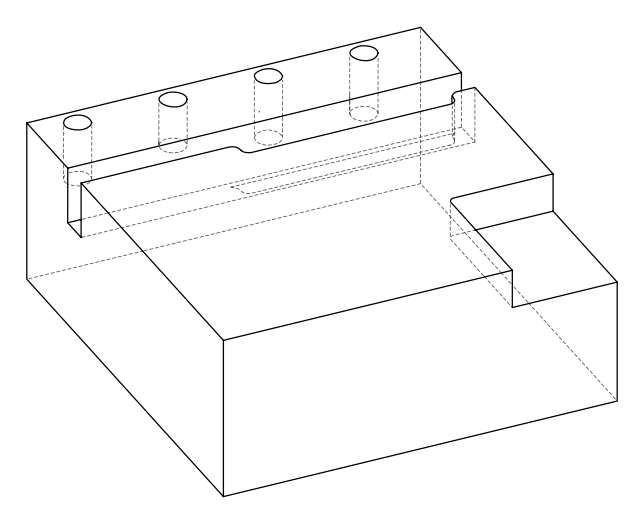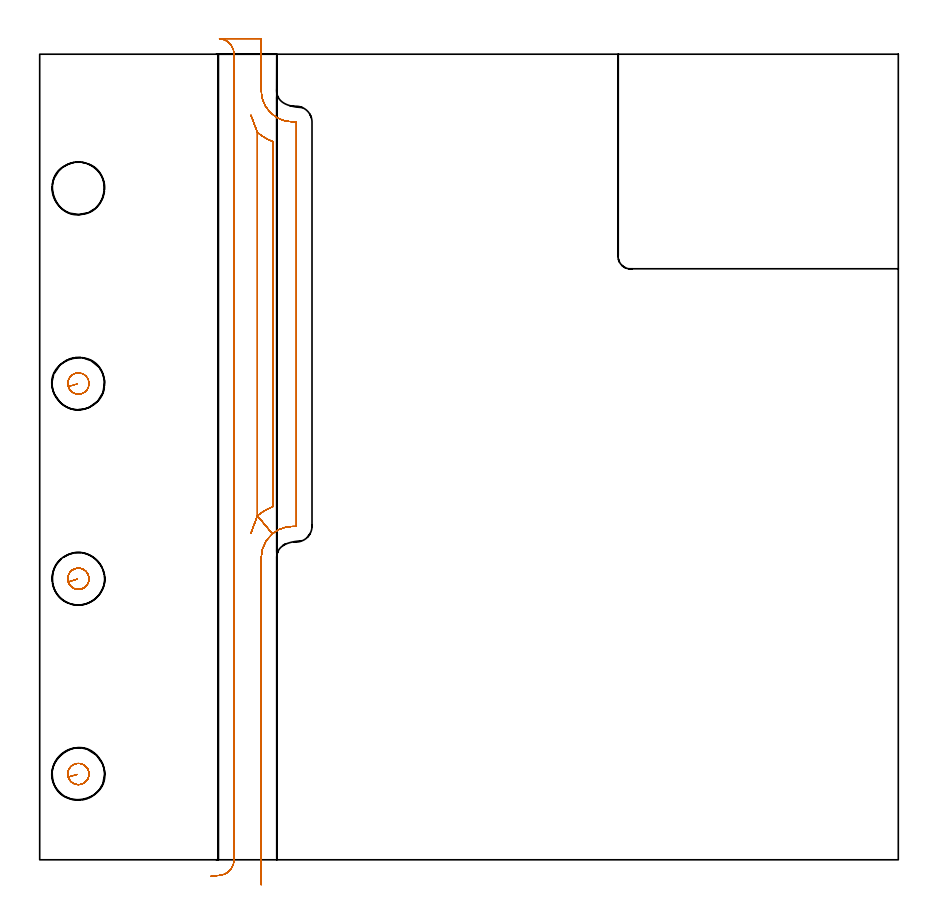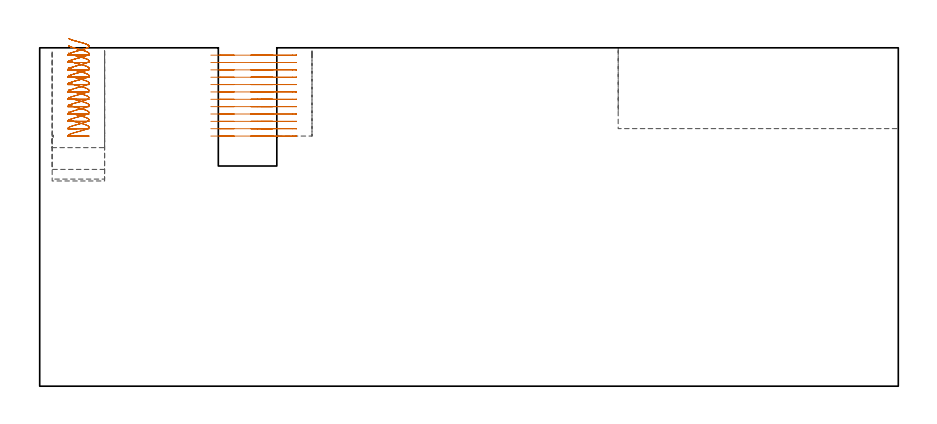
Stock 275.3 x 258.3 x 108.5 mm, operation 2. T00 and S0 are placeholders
(PLAN: 7 operations, 3 tool changes, 97.9 min)
(1 MILL_CORNER_NOTCH_RECTANGULAR | CORNER_NOTCH_RECTANGULAR | NXT0201_008 | Follow Part, ap 1.5, ae 75% | 62.71 min | 159947 mm3)
(2 MILL_OPEN_POCKET | POCKET_OPEN | NXT0201_010 | Follow Part, ap 2.5, ae 75% | 27.7 min | 206511 mm3)
(3 MILL_RECTANGULAR_SLOT | SLOT_RECTANGULAR | NXT0201_012 | Follow Part, ap 4, ae 75% | 3.57 min | 46383 mm3)
(4 MILL_BLIND_HOLE_FROM_SOLID_MATERIAL | STEP1POCKET | NXT0201_011 | Spiral | 0.98 min | 2378 mm3)
(5 MILL_BLIND_HOLE_FROM_SOLID_MATERIAL_1 | STEP1POCKET_1 | NXT0201_011 | Spiral | 0.78 min | 836 mm3)
(6 MILL_BLIND_HOLE_FROM_SOLID_MATERIAL_2 | STEP1POCKET_2 | NXT0201_011 | Spiral | 1.08 min | 3192 mm3)
(7 MILL_BLIND_HOLE_FROM_SOLID_MATERIAL_3 | STEP1POCKET_3 | NXT0201_011 | Spiral | 1.08 min | 3063 mm3)
(TOOL NXT0201_008 | ENDMILL 6mm [2P460-0600-NA 1630] | D6 FL26 Z6)
(TOOL NXT0201_010 | ENDMILL 10mm [2P460-1000-NA 1630] | D10 FL30 Z6)
(TOOL NXT0201_012 | ENDMILL 16mm [2P460-1600-NA 1630] | D16 FL38 Z6)
(TOOL NXT0201_011 | ENDMILL 12mm [2P460-1200-NA 1630] | D12 FL38 Z6)
(OP 2 MILL_OPEN_POCKET, part 1 of 2)
G17 G21 G94 G90
T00 M6
G54
G17 G0 G90 X9.279 Y26.162 S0 M3
G43 Z118.5 H1
Z111.5
G94 G1 X9.4 Y25.889 Z111.42 F250.
X9.667 Y25.469 Z111.287
X9.992 Y25.092 Z111.153
X10.369 Y24.767 Z111.02
X10.789 Y24.5 Z110.887
X11.243 Y24.298 Z110.753
X11.722 Y24.163 Z110.62
X12.216 Y24.1 Z110.487
X12.584 Z110.388
X13.078 Y24.163 Z110.255
X13.557 Y24.298 Z110.121
X14.011 Y24.5 Z109.988
X14.431 Y24.767 Z109.855
X14.808 Y25.092 Z109.721
X15.133 Y25.469 Z109.588
X15.4 Y25.889 Z109.455
X15.602 Y26.343 Z109.321
X15.737 Y26.822 Z109.188
X15.8 Y27.316 Z109.055
Y27.684 Z108.956
X15.737 Y28.178 Z108.823
X15.602 Y28.657 Z108.689
X15.4 Y29.111 Z108.556
X15.133 Y29.531 Z108.423
X14.808 Y29.908 Z108.289
X14.431 Y30.233 Z108.156
X14.011 Y30.5 Z108.023
X13.557 Y30.702 Z107.89
X13.078 Y30.837 Z107.756
X12.584 Y30.9 Z107.623
X12.216 Z107.524
X11.722 Y30.837 Z107.391
X11.243 Y30.702 Z107.257
X10.789 Y30.5 Z107.124
X10.369 Y30.233 Z106.991
X9.992 Y29.908 Z106.858
X9.667 Y29.531 Z106.724
X9.4 Y29.111 Z106.591
X9.198 Y28.657 Z106.458
X9.063 Y28.178 Z106.324
X9. Y27.684 Z106.191
Y27.5 Z106.142
G3 X12.4 Y24.1 R3.4 F500.
X9. Y27.5 R-3.4
X9.146 Y26.514 R3.4
G1 X12.017 Y27.384 F250.
G0 X9.279 Y26.162 Z109.142
G1 X9.4 Y25.889 Z109.062
X9.667 Y25.469 Z108.928
X9.992 Y25.092 Z108.795
X10.369 Y24.767 Z108.662
X10.789 Y24.5 Z108.528
X11.243 Y24.298 Z108.395
X11.722 Y24.163 Z108.262
X12.216 Y24.1 Z108.128
X12.584 Z108.03
X13.078 Y24.163 Z107.896
X13.557 Y24.298 Z107.763
X14.011 Y24.5 Z107.63
X14.431 Y24.767 Z107.496
X14.808 Y25.092 Z107.363
X15.133 Y25.469 Z107.23
X15.4 Y25.889 Z107.096
X15.602 Y26.343 Z106.963
X15.737 Y26.822 Z106.83
X15.8 Y27.316 Z106.696
Y27.684 Z106.598
X15.737 Y28.178 Z106.464
X15.602 Y28.657 Z106.331
X15.4 Y29.111 Z106.198
X15.133 Y29.531 Z106.064
X14.808 Y29.908 Z105.931
X14.431 Y30.233 Z105.798
X14.011 Y30.5 Z105.664
X13.557 Y30.702 Z105.531
X13.078 Y30.837 Z105.398
X12.584 Y30.9 Z105.265
X12.216 Z105.166
X11.722 Y30.837 Z105.032
X11.243 Y30.702 Z104.899
X10.789 Y30.5 Z104.766
X10.369 Y30.233 Z104.633
X9.992 Y29.908 Z104.499
X9.667 Y29.531 Z104.366
X9.4 Y29.111 Z104.233
X9.198 Y28.657 Z104.099
X9.063 Y28.178 Z103.966
X9. Y27.684 Z103.833
Y27.5 Z103.783
G3 X12.4 Y24.1 R3.4 F500.
X9. Y27.5 R-3.4
X9.146 Y26.514 R3.4
G1 X12.017 Y27.384 F250.
G0 X9.279 Y26.162 Z106.783
G1 X9.4 Y25.889 Z106.703
X9.667 Y25.469 Z106.57
X9.992 Y25.092 Z106.437
X10.369 Y24.767 Z106.303
X10.789 Y24.5 Z106.17
X11.243 Y24.298 Z106.037
X11.722 Y24.163 Z105.903
X12.216 Y24.1 Z105.77
X12.584 Z105.671
X13.078 Y24.163 Z105.538
X13.557 Y24.298 Z105.405
X14.011 Y24.5 Z105.271
X14.431 Y24.767 Z105.138
X14.808 Y25.092 Z105.005
X15.133 Y25.469 Z104.871
X15.4 Y25.889 Z104.738
X15.602 Y26.343 Z104.605
X15.737 Y26.822 Z104.471
X15.8 Y27.316 Z104.338
Y27.684 Z104.239
X15.737 Y28.178 Z104.106
X15.602 Y28.657 Z103.973
X15.4 Y29.111 Z103.839
X15.133 Y29.531 Z103.706
X14.808 Y29.908 Z103.573
X14.431 Y30.233 Z103.439
X14.011 Y30.5 Z103.306
X13.557 Y30.702 Z103.173
X13.078 Y30.837 Z103.04
X12.584 Y30.9 Z102.906
X12.216 Z102.807
X11.722 Y30.837 Z102.674
X11.243 Y30.702 Z102.541
X10.789 Y30.5 Z102.407
X10.369 Y30.233 Z102.274
X9.992 Y29.908 Z102.141
X9.667 Y29.531 Z102.008
X9.4 Y29.111 Z101.874
X9.198 Y28.657 Z101.741
X9.063 Y28.178 Z101.608
X9. Y27.684 Z101.474
Y27.5 Z101.425
G3 X12.4 Y24.1 R3.4 F500.
X9. Y27.5 R-3.4
X9.146 Y26.514 R3.4
G1 X12.017 Y27.384 F250.
G0 X9.279 Y26.162 Z104.425
G1 X9.4 Y25.889 Z104.345
X9.667 Y25.469 Z104.212
X9.992 Y25.092 Z104.078
X10.369 Y24.767 Z103.945
X10.789 Y24.5 Z103.812
X11.243 Y24.298 Z103.678
X11.722 Y24.163 Z103.545
X12.216 Y24.1 Z103.412
X12.584 Z103.313
X13.078 Y24.163 Z103.18
X13.557 Y24.298 Z103.046
X14.011 Y24.5 Z102.913
X14.431 Y24.767 Z102.78
X14.808 Y25.092 Z102.646
X15.133 Y25.469 Z102.513
X15.4 Y25.889 Z102.38
X15.602 Y26.343 Z102.246
X15.737 Y26.822 Z102.113
X15.8 Y27.316 Z101.98
Y27.684 Z101.881
X15.737 Y28.178 Z101.748
X15.602 Y28.657 Z101.614
X15.4 Y29.111 Z101.481
X15.133 Y29.531 Z101.348
X14.808 Y29.908 Z101.214
X14.431 Y30.233 Z101.081
X14.011 Y30.5 Z100.948
X13.557 Y30.702 Z100.815
X13.078 Y30.837 Z100.681
X12.584 Y30.9 Z100.548
X12.216 Z100.449
X11.722 Y30.837 Z100.316
X11.243 Y30.702 Z100.182
X10.789 Y30.5 Z100.049
X10.369 Y30.233 Z99.916
X9.992 Y29.908 Z99.783
X9.667 Y29.531 Z99.649
X9.4 Y29.111 Z99.516
X9.198 Y28.657 Z99.383
X9.063 Y28.178 Z99.249
X9. Y27.684 Z99.116
Y27.5 Z99.067
G3 X12.4 Y24.1 R3.4 F500.
X9. Y27.5 R-3.4
X9.146 Y26.514 R3.4
G1 X12.017 Y27.384 F250.
G0 X9.279 Y26.162 Z102.067
G1 X9.4 Y25.889 Z101.987
X9.667 Y25.469 Z101.853
X9.992 Y25.092 Z101.72
X10.369 Y24.767 Z101.587
X10.789 Y24.5 Z101.453
X11.243 Y24.298 Z101.32
X11.722 Y24.163 Z101.187
X12.216 Y24.1 Z101.053
X12.584 Z100.955
X13.078 Y24.163 Z100.821
X13.557 Y24.298 Z100.688
X14.011 Y24.5 Z100.555
X14.431 Y24.767 Z100.421
X14.808 Y25.092 Z100.288
X15.133 Y25.469 Z100.155
X15.4 Y25.889 Z100.021
X15.602 Y26.343 Z99.888
X15.737 Y26.822 Z99.755
X15.8 Y27.316 Z99.622
Y27.684 Z99.523
X15.737 Y28.178 Z99.389
X15.602 Y28.657 Z99.256
X15.4 Y29.111 Z99.123
X15.133 Y29.531 Z98.989
X14.808 Y29.908 Z98.856
X14.431 Y30.233 Z98.723
X14.011 Y30.5 Z98.59
X13.557 Y30.702 Z98.456
X13.078 Y30.837 Z98.323
X12.584 Y30.9 Z98.19
X12.216 Z98.091
X11.722 Y30.837 Z97.957
X11.243 Y30.702 Z97.824
X10.789 Y30.5 Z97.691
X10.369 Y30.233 Z97.558
X9.992 Y29.908 Z97.424
X9.667 Y29.531 Z97.291
X9.4 Y29.111 Z97.158
X9.198 Y28.657 Z97.024
X9.063 Y28.178 Z96.891
X9. Y27.684 Z96.758
Y27.5 Z96.708
G3 X12.4 Y24.1 R3.4 F500.
X9. Y27.5 R-3.4
X9.146 Y26.514 R3.4
G1 X12.017 Y27.384 F250.
G0 X9.279 Y26.162 Z99.708
G1 X9.4 Y25.889 Z99.628
X9.667 Y25.469 Z99.495
X9.992 Y25.092 Z99.362
X10.369 Y24.767 Z99.228
X10.789 Y24.5 Z99.095
X11.243 Y24.298 Z98.962
X11.722 Y24.163 Z98.828
X12.216 Y24.1 Z98.695
X12.584 Z98.596
X13.078 Y24.163 Z98.463
X13.557 Y24.298 Z98.33
X14.011 Y24.5 Z98.196
X14.431 Y24.767 Z98.063
X14.808 Y25.092 Z97.93
X15.133 Y25.469 Z97.796
X15.4 Y25.889 Z97.663
X15.602 Y26.343 Z97.53
X15.737 Y26.822 Z97.396
X15.8 Y27.316 Z97.263
Y27.684 Z97.164
X15.737 Y28.178 Z97.031
X15.602 Y28.657 Z96.898
X15.4 Y29.111 Z96.764
X15.133 Y29.531 Z96.631
X14.808 Y29.908 Z96.498
X14.431 Y30.233 Z96.365
X14.011 Y30.5 Z96.231
X13.557 Y30.702 Z96.098
X13.078 Y30.837 Z95.965
X12.584 Y30.9 Z95.831
X12.216 Z95.732
X11.722 Y30.837 Z95.599
X11.243 Y30.702 Z95.466
X10.789 Y30.5 Z95.333
X10.369 Y30.233 Z95.199
X9.992 Y29.908 Z95.066
X9.667 Y29.531 Z94.933
X9.4 Y29.111 Z94.799
X9.198 Y28.657 Z94.666
X9.063 Y28.178 Z94.533
X9. Y27.684 Z94.399
Y27.5 Z94.35
G3 X12.4 Y24.1 R3.4 F500.
X9. Y27.5 R-3.4
X9.146 Y26.514 R3.4
G1 X12.017 Y27.384 F250.
G0 X9.279 Y26.162 Z97.35
G1 X9.4 Y25.889 Z97.27
X9.667 Y25.469 Z97.137
X9.992 Y25.092 Z97.003
X10.369 Y24.767 Z96.87
X10.789 Y24.5 Z96.737
X11.243 Y24.298 Z96.603
X11.722 Y24.163 Z96.47
X12.216 Y24.1 Z96.337
X12.584 Z96.238
X13.078 Y24.163 Z96.105
X13.557 Y24.298 Z95.971
X14.011 Y24.5 Z95.838
X14.431 Y24.767 Z95.705
X14.808 Y25.092 Z95.571
X15.133 Y25.469 Z95.438
X15.4 Y25.889 Z95.305
X15.602 Y26.343 Z95.171
X15.737 Y26.822 Z95.038
X15.8 Y27.316 Z94.905
Y27.684 Z94.806
X15.737 Y28.178 Z94.673
X15.602 Y28.657 Z94.539
X15.4 Y29.111 Z94.406
X15.133 Y29.531 Z94.273
X14.808 Y29.908 Z94.139
X14.431 Y30.233 Z94.006
X14.011 Y30.5 Z93.873
X13.557 Y30.702 Z93.74
X13.078 Y30.837 Z93.606
X12.584 Y30.9 Z93.473
X12.216 Z93.374
X11.722 Y30.837 Z93.241
X11.243 Y30.702 Z93.107
X10.789 Y30.5 Z92.974
X10.369 Y30.233 Z92.841
X9.992 Y29.908 Z92.708
X9.667 Y29.531 Z92.574
X9.4 Y29.111 Z92.441
X9.198 Y28.657 Z92.308
X9.063 Y28.178 Z92.174
X9. Y27.684 Z92.041
Y27.5 Z91.992
G3 X12.4 Y24.1 R3.4 F500.
X9. Y27.5 R-3.4
X9.146 Y26.514 R3.4
G1 X12.017 Y27.384 F250.
G0 X9.279 Y26.162 Z94.992
G1 X9.4 Y25.889 Z94.912
X9.667 Y25.469 Z94.778
X9.992 Y25.092 Z94.645
X10.369 Y24.767 Z94.512
X10.789 Y24.5 Z94.378
X11.243 Y24.298 Z94.245
X11.722 Y24.163 Z94.112
X12.216 Y24.1 Z93.978
X12.584 Z93.88
X13.078 Y24.163 Z93.746
X13.557 Y24.298 Z93.613
X14.011 Y24.5 Z93.48
X14.431 Y24.767 Z93.346
X14.808 Y25.092 Z93.213
X15.133 Y25.469 Z93.08
X15.4 Y25.889 Z92.946
X15.602 Y26.343 Z92.813
X15.737 Y26.822 Z92.68
X15.8 Y27.316 Z92.547
Y27.684 Z92.448
X15.737 Y28.178 Z92.314
X15.602 Y28.657 Z92.181
X15.4 Y29.111 Z92.048
X15.133 Y29.531 Z91.914
X14.808 Y29.908 Z91.781
X14.431 Y30.233 Z91.648
X14.011 Y30.5 Z91.515
X13.557 Y30.702 Z91.381
X13.078 Y30.837 Z91.248
X12.584 Y30.9 Z91.115
X12.216 Z91.016
X11.722 Y30.837 Z90.882
X11.243 Y30.702 Z90.749
X10.789 Y30.5 Z90.616
X10.369 Y30.233 Z90.483
X9.992 Y29.908 Z90.349
X9.667 Y29.531 Z90.216
X9.4 Y29.111 Z90.083
X9.198 Y28.657 Z89.949
X9.063 Y28.178 Z89.816
X9. Y27.684 Z89.683
Y27.5 Z89.633
G3 X12.4 Y24.1 R3.4 F500.
X9. Y27.5 R-3.4
X9.146 Y26.514 R3.4
G1 X12.017 Y27.384 F250.
G0 X9.279 Y26.162 Z92.633
G1 X9.4 Y25.889 Z92.553
X9.667 Y25.469 Z92.42
X9.992 Y25.092 Z92.287
X10.369 Y24.767 Z92.153
X10.789 Y24.5 Z92.02
X11.243 Y24.298 Z91.887
X11.722 Y24.163 Z91.753
X12.216 Y24.1 Z91.62
X12.584 Z91.521
X13.078 Y24.163 Z91.388
X13.557 Y24.298 Z91.255
X14.011 Y24.5 Z91.121
X14.431 Y24.767 Z90.988
X14.808 Y25.092 Z90.855
X15.133 Y25.469 Z90.721
X15.4 Y25.889 Z90.588
X15.602 Y26.343 Z90.455
X15.737 Y26.822 Z90.322
X15.8 Y27.316 Z90.188
Y27.684 Z90.089
X15.737 Y28.178 Z89.956
X15.602 Y28.657 Z89.823
X15.4 Y29.111 Z89.689
X15.133 Y29.531 Z89.556
X14.808 Y29.908 Z89.423
X14.431 Y30.233 Z89.29
X14.011 Y30.5 Z89.156
X13.557 Y30.702 Z89.023
X13.078 Y30.837 Z88.89
X12.584 Y30.9 Z88.756
X12.216 Z88.657
X11.722 Y30.837 Z88.524
X11.243 Y30.702 Z88.391
X10.789 Y30.5 Z88.258
X10.369 Y30.233 Z88.124
X9.992 Y29.908 Z87.991
X9.667 Y29.531 Z87.858
X9.4 Y29.111 Z87.724
X9.198 Y28.657 Z87.591
X9.063 Y28.178 Z87.458
X9. Y27.684 Z87.324
Y27.5 Z87.275
G3 X12.4 Y24.1 R3.4 F500.
X9. Y27.5 R-3.4
X9.146 Y26.514 R3.4
G1 X12.017 Y27.384 F250.
G0 X9.279 Y26.162 Z90.275
G1 X9.4 Y25.889 Z90.195
X9.667 Y25.469 Z90.062
X9.992 Y25.092 Z89.928
X10.369 Y24.767 Z89.795
X10.789 Y24.5 Z89.662
X11.243 Y24.298 Z89.528
X11.722 Y24.163 Z89.395
X12.216 Y24.1 Z89.262
X12.584 Z89.163
X13.078 Y24.163 Z89.03
X13.557 Y24.298 Z88.896
X14.011 Y24.5 Z88.763
X14.431 Y24.767 Z88.63
X14.808 Y25.092 Z88.496
X15.133 Y25.469 Z88.363
X15.4 Y25.889 Z88.23
X15.602 Y26.343 Z88.096
X15.737 Y26.822 Z87.963
X15.8 Y27.316 Z87.83
Y27.684 Z87.731
X15.737 Y28.178 Z87.598
X15.602 Y28.657 Z87.464
X15.4 Y29.111 Z87.331
X15.133 Y29.531 Z87.198
X14.808 Y29.908 Z87.065
X14.431 Y30.233 Z86.931
X14.011 Y30.5 Z86.798
X13.557 Y30.702 Z86.665
X13.078 Y30.837 Z86.531
X12.584 Y30.9 Z86.398
X12.216 Z86.299
X11.722 Y30.837 Z86.166
X11.243 Y30.702 Z86.033
X10.789 Y30.5 Z85.899
X10.369 Y30.233 Z85.766
X9.992 Y29.908 Z85.633
X9.667 Y29.531 Z85.499
X9.4 Y29.111 Z85.366
X9.198 Y28.657 Z85.233
X9.063 Y28.178 Z85.099
X9. Y27.684 Z84.966
Y27.5 Z84.917
G3 X12.4 Y24.1 R3.4 F500.
X9. Y27.5 R-3.4
X9.146 Y26.514 R3.4
G1 X12.017 Y27.384 F250.
G0 X9.279 Y26.162 Z87.917
G1 X9.4 Y25.889 Z87.837
X9.667 Y25.469 Z87.703
X9.992 Y25.092 Z87.57
X10.369 Y24.767 Z87.437
X10.789 Y24.5 Z87.303
X11.243 Y24.298 Z87.17
X11.722 Y24.163 Z87.037
X12.216 Y24.1 Z86.903
X12.584 Z86.805
X13.078 Y24.163 Z86.671
X13.557 Y24.298 Z86.538
X14.011 Y24.5 Z86.405
X14.431 Y24.767 Z86.271
X14.808 Y25.092 Z86.138
X15.133 Y25.469 Z86.005
X15.4 Y25.889 Z85.871
X15.602 Y26.343 Z85.738
X15.737 Y26.822 Z85.605
X15.8 Y27.316 Z85.472
Y27.684 Z85.373
X15.737 Y28.178 Z85.239
X15.602 Y28.657 Z85.106
X15.4 Y29.111 Z84.973
X15.133 Y29.531 Z84.839
X14.808 Y29.908 Z84.706
X14.431 Y30.233 Z84.573
X14.011 Y30.5 Z84.44
X13.557 Y30.702 Z84.306
X13.078 Y30.837 Z84.173
X12.584 Y30.9 Z84.04
X12.216 Z83.941
X11.722 Y30.837 Z83.808
X11.243 Y30.702 Z83.674
X10.789 Y30.5 Z83.541
X10.369 Y30.233 Z83.408
X9.992 Y29.908 Z83.274
X9.667 Y29.531 Z83.141
X9.4 Y29.111 Z83.008
X9.198 Y28.657 Z82.874
X9.063 Y28.178 Z82.741
X9. Y27.684 Z82.608
Y27.5 Z82.558
G3 X12.4 Y24.1 R3.4 F500.
X9. Y27.5 R-3.4
X9.146 Y26.514 R3.4
G1 X12.017 Y27.384 F250.
G0 X9.279 Y26.162 Z85.558
G1 X9.4 Y25.889 Z85.478
X9.667 Y25.469 Z85.345
X9.992 Y25.092 Z85.212
X10.369 Y24.767 Z85.078
X10.789 Y24.5 Z84.945
X11.243 Y24.298 Z84.812
X11.722 Y24.163 Z84.678
X12.216 Y24.1 Z84.545
X12.584 Z84.446
X13.078 Y24.163 Z84.313
X13.557 Y24.298 Z84.18
X14.011 Y24.5 Z84.046
X14.431 Y24.767 Z83.913
X14.808 Y25.092 Z83.78
X15.133 Y25.469 Z83.646
X15.4 Y25.889 Z83.513
X15.602 Y26.343 Z83.38
X15.737 Y26.822 Z83.247
X15.8 Y27.316 Z83.113
Y27.684 Z83.014
X15.737 Y28.178 Z82.881
X15.602 Y28.657 Z82.748
X15.4 Y29.111 Z82.614
X15.133 Y29.531 Z82.481
X14.808 Y29.908 Z82.348
X14.431 Y30.233 Z82.215
X14.011 Y30.5 Z82.081
X13.557 Y30.702 Z81.948
X13.078 Y30.837 Z81.815
X12.584 Y30.9 Z81.681
X12.216 Z81.582
X11.722 Y30.837 Z81.449
X11.243 Y30.702 Z81.316
X10.789 Y30.5 Z81.183
X10.369 Y30.233 Z81.049
X9.992 Y29.908 Z80.916
X9.667 Y29.531 Z80.783
X9.4 Y29.111 Z80.649
X9.198 Y28.657 Z80.516
X9.063 Y28.178 Z80.383
X9. Y27.684 Z80.249
Y27.5 Z80.2
G3 X12.4 Y24.1 R3.4 F500.
X9. Y27.5 R-3.4
X9.146 Y26.514 R3.4
G1 X12.017 Y27.384 F250.
G0 Z118.5
X9.279 Y88.762
Z111.5
G1 X9.4 Y88.489 Z111.42
X9.667 Y88.069 Z111.287
X9.992 Y87.692 Z111.153
X10.369 Y87.367 Z111.02
X10.789 Y87.1 Z110.887
X11.243 Y86.898 Z110.753
X11.722 Y86.763 Z110.62
X12.216 Y86.7 Z110.487
X12.584 Z110.388
X13.078 Y86.763 Z110.255
X13.557 Y86.898 Z110.121
X14.011 Y87.1 Z109.988
X14.431 Y87.367 Z109.855
X14.808 Y87.692 Z109.721
X15.133 Y88.069 Z109.588
X15.4 Y88.489 Z109.455
X15.602 Y88.943 Z109.321
X15.737 Y89.422 Z109.188
X15.8 Y89.916 Z109.055
Y90.284 Z108.956
X15.737 Y90.778 Z108.823
X15.602 Y91.257 Z108.689
X15.4 Y91.711 Z108.556
X15.133 Y92.131 Z108.423
X14.808 Y92.508 Z108.289
X14.431 Y92.833 Z108.156
X14.011 Y93.1 Z108.023
X13.557 Y93.302 Z107.89
X13.078 Y93.437 Z107.756
X12.584 Y93.5 Z107.623
X12.216 Z107.524
X11.722 Y93.437 Z107.391
X11.243 Y93.302 Z107.257
X10.789 Y93.1 Z107.124
X10.369 Y92.833 Z106.991
X9.992 Y92.508 Z106.858
X9.667 Y92.131 Z106.724
X9.4 Y91.711 Z106.591
X9.198 Y91.257 Z106.458
X9.063 Y90.778 Z106.324
X9. Y90.284 Z106.191
Y90.1 Z106.142
G3 X12.4 Y86.7 R3.4 F500.
X9. Y90.1 R-3.4
X9.146 Y89.114 R3.4
G1 X12.017 Y89.984 F250.
G0 X9.279 Y88.762 Z109.142
G1 X9.4 Y88.489 Z109.062
X9.667 Y88.069 Z108.928
X9.992 Y87.692 Z108.795
X10.369 Y87.367 Z108.662
X10.789 Y87.1 Z108.528
X11.243 Y86.898 Z108.395
X11.722 Y86.763 Z108.262
X12.216 Y86.7 Z108.128
X12.584 Z108.03
X13.078 Y86.763 Z107.896
X13.557 Y86.898 Z107.763
X14.011 Y87.1 Z107.63
X14.431 Y87.367 Z107.496
X14.808 Y87.692 Z107.363
X15.133 Y88.069 Z107.23
X15.4 Y88.489 Z107.096
X15.602 Y88.943 Z106.963
X15.737 Y89.422 Z106.83
X15.8 Y89.916 Z106.696
Y90.284 Z106.598
X15.737 Y90.778 Z106.464
X15.602 Y91.257 Z106.331
X15.4 Y91.711 Z106.198
X15.133 Y92.131 Z106.064
X14.808 Y92.508 Z105.931
X14.431 Y92.833 Z105.798
X14.011 Y93.1 Z105.664
X13.557 Y93.302 Z105.531
X13.078 Y93.437 Z105.398
X12.584 Y93.5 Z105.265
X12.216 Z105.166
X11.722 Y93.437 Z105.032
X11.243 Y93.302 Z104.899
X10.789 Y93.1 Z104.766
X10.369 Y92.833 Z104.633
X9.992 Y92.508 Z104.499
X9.667 Y92.131 Z104.366
X9.4 Y91.711 Z104.233
X9.198 Y91.257 Z104.099
X9.063 Y90.778 Z103.966
X9. Y90.284 Z103.833
Y90.1 Z103.783
G3 X12.4 Y86.7 R3.4 F500.
X9. Y90.1 R-3.4
X9.146 Y89.114 R3.4
G1 X12.017 Y89.984 F250.
G0 X9.279 Y88.762 Z106.783
G1 X9.4 Y88.489 Z106.703
X9.667 Y88.069 Z106.57
X9.992 Y87.692 Z106.437
X10.369 Y87.367 Z106.303
X10.789 Y87.1 Z106.17
X11.243 Y86.898 Z106.037
X11.722 Y86.763 Z105.903
X12.216 Y86.7 Z105.77
X12.584 Z105.671
X13.078 Y86.763 Z105.538
X13.557 Y86.898 Z105.405
X14.011 Y87.1 Z105.271
X14.431 Y87.367 Z105.138
X14.808 Y87.692 Z105.005
X15.133 Y88.069 Z104.871
X15.4 Y88.489 Z104.738
X15.602 Y88.943 Z104.605
X15.737 Y89.422 Z104.471
X15.8 Y89.916 Z104.338
Y90.284 Z104.239
X15.737 Y90.778 Z104.106
X15.602 Y91.257 Z103.973
X15.4 Y91.711 Z103.839
X15.133 Y92.131 Z103.706
X14.808 Y92.508 Z103.573
X14.431 Y92.833 Z103.439
X14.011 Y93.1 Z103.306
X13.557 Y93.302 Z103.173
X13.078 Y93.437 Z103.04
X12.584 Y93.5 Z102.906
X12.216 Z102.807
X11.722 Y93.437 Z102.674
X11.243 Y93.302 Z102.541
X10.789 Y93.1 Z102.407
X10.369 Y92.833 Z102.274
X9.992 Y92.508 Z102.141
X9.667 Y92.131 Z102.008
X9.4 Y91.711 Z101.874
X9.198 Y91.257 Z101.741
X9.063 Y90.778 Z101.608
X9. Y90.284 Z101.474
Y90.1 Z101.425
G3 X12.4 Y86.7 R3.4 F500.
X9. Y90.1 R-3.4
X9.146 Y89.114 R3.4
G1 X12.017 Y89.984 F250.
G0 X9.279 Y88.762 Z104.425
G1 X9.4 Y88.489 Z104.345
X9.667 Y88.069 Z104.212
X9.992 Y87.692 Z104.078
X10.369 Y87.367 Z103.945
X10.789 Y87.1 Z103.812
X11.243 Y86.898 Z103.678
X11.722 Y86.763 Z103.545
X12.216 Y86.7 Z103.412
X12.584 Z103.313
X13.078 Y86.763 Z103.18
X13.557 Y86.898 Z103.046
X14.011 Y87.1 Z102.913
X14.431 Y87.367 Z102.78
X14.808 Y87.692 Z102.646
X15.133 Y88.069 Z102.513
X15.4 Y88.489 Z102.38
X15.602 Y88.943 Z102.246
X15.737 Y89.422 Z102.113
X15.8 Y89.916 Z101.98
Y90.284 Z101.881
X15.737 Y90.778 Z101.748
X15.602 Y91.257 Z101.614
X15.4 Y91.711 Z101.481
X15.133 Y92.131 Z101.348
X14.808 Y92.508 Z101.214
X14.431 Y92.833 Z101.081
X14.011 Y93.1 Z100.948
X13.557 Y93.302 Z100.815
X13.078 Y93.437 Z100.681
X12.584 Y93.5 Z100.548
X12.216 Z100.449
X11.722 Y93.437 Z100.316
X11.243 Y93.302 Z100.182
X10.789 Y93.1 Z100.049
X10.369 Y92.833 Z99.916
X9.992 Y92.508 Z99.783
X9.667 Y92.131 Z99.649
X9.4 Y91.711 Z99.516
X9.198 Y91.257 Z99.383
X9.063 Y90.778 Z99.249
X9. Y90.284 Z99.116
Y90.1 Z99.067
G3 X12.4 Y86.7 R3.4 F500.
X9. Y90.1 R-3.4
X9.146 Y89.114 R3.4
G1 X12.017 Y89.984 F250.
G0 X9.279 Y88.762 Z102.067
G1 X9.4 Y88.489 Z101.987
X9.667 Y88.069 Z101.853
X9.992 Y87.692 Z101.72
X10.369 Y87.367 Z101.587
X10.789 Y87.1 Z101.453
X11.243 Y86.898 Z101.32
X11.722 Y86.763 Z101.187
X12.216 Y86.7 Z101.053
X12.584 Z100.955
X13.078 Y86.763 Z100.821
X13.557 Y86.898 Z100.688
X14.011 Y87.1 Z100.555
X14.431 Y87.367 Z100.421
X14.808 Y87.692 Z100.288
X15.133 Y88.069 Z100.155
X15.4 Y88.489 Z100.021
X15.602 Y88.943 Z99.888
X15.737 Y89.422 Z99.755
X15.8 Y89.916 Z99.622
Y90.284 Z99.523
X15.737 Y90.778 Z99.389
X15.602 Y91.257 Z99.256
X15.4 Y91.711 Z99.123
X15.133 Y92.131 Z98.989
X14.808 Y92.508 Z98.856
X14.431 Y92.833 Z98.723
X14.011 Y93.1 Z98.59
X13.557 Y93.302 Z98.456
X13.078 Y93.437 Z98.323
X12.584 Y93.5 Z98.19
X12.216 Z98.091
X11.722 Y93.437 Z97.957
X11.243 Y93.302 Z97.824
X10.789 Y93.1 Z97.691
X10.369 Y92.833 Z97.558
X9.992 Y92.508 Z97.424
X9.667 Y92.131 Z97.291
X9.4 Y91.711 Z97.158
X9.198 Y91.257 Z97.024
X9.063 Y90.778 Z96.891
X9. Y90.284 Z96.758
Y90.1 Z96.708
G3 X12.4 Y86.7 R3.4 F500.
X9. Y90.1 R-3.4
X9.146 Y89.114 R3.4
G1 X12.017 Y89.984 F250.
G0 X9.279 Y88.762 Z99.708
G1 X9.4 Y88.489 Z99.628
X9.667 Y88.069 Z99.495
X9.992 Y87.692 Z99.362
X10.369 Y87.367 Z99.228
X10.789 Y87.1 Z99.095
X11.243 Y86.898 Z98.962
X11.722 Y86.763 Z98.828
X12.216 Y86.7 Z98.695
X12.584 Z98.596
X13.078 Y86.763 Z98.463
X13.557 Y86.898 Z98.33
X14.011 Y87.1 Z98.196
X14.431 Y87.367 Z98.063
X14.808 Y87.692 Z97.93
X15.133 Y88.069 Z97.796
X15.4 Y88.489 Z97.663
X15.602 Y88.943 Z97.53
X15.737 Y89.422 Z97.396
X15.8 Y89.916 Z97.263
Y90.284 Z97.164
X15.737 Y90.778 Z97.031
X15.602 Y91.257 Z96.898
X15.4 Y91.711 Z96.764
X15.133 Y92.131 Z96.631
X14.808 Y92.508 Z96.498
X14.431 Y92.833 Z96.365
X14.011 Y93.1 Z96.231
X13.557 Y93.302 Z96.098
X13.078 Y93.437 Z95.965
X12.584 Y93.5 Z95.831
X12.216 Z95.732
X11.722 Y93.437 Z95.599
X11.243 Y93.302 Z95.466
X10.789 Y93.1 Z95.333
X10.369 Y92.833 Z95.199
X9.992 Y92.508 Z95.066
X9.667 Y92.131 Z94.933
X9.4 Y91.711 Z94.799
X9.198 Y91.257 Z94.666
X9.063 Y90.778 Z94.533
X9. Y90.284 Z94.399
Y90.1 Z94.35
G3 X12.4 Y86.7 R3.4 F500.
X9. Y90.1 R-3.4
X9.146 Y89.114 R3.4
G1 X12.017 Y89.984 F250.
G0 X9.279 Y88.762 Z97.35
G1 X9.4 Y88.489 Z97.27
X9.667 Y88.069 Z97.137
X9.992 Y87.692 Z97.003
X10.369 Y87.367 Z96.87
X10.789 Y87.1 Z96.737
X11.243 Y86.898 Z96.603
X11.722 Y86.763 Z96.47
X12.216 Y86.7 Z96.337
X12.584 Z96.238
X13.078 Y86.763 Z96.105
X13.557 Y86.898 Z95.971
X14.011 Y87.1 Z95.838
X14.431 Y87.367 Z95.705
X14.808 Y87.692 Z95.571
X15.133 Y88.069 Z95.438
X15.4 Y88.489 Z95.305
X15.602 Y88.943 Z95.171
X15.737 Y89.422 Z95.038
X15.8 Y89.916 Z94.905
Y90.284 Z94.806
X15.737 Y90.778 Z94.673
X15.602 Y91.257 Z94.539
X15.4 Y91.711 Z94.406
X15.133 Y92.131 Z94.273
X14.808 Y92.508 Z94.139
X14.431 Y92.833 Z94.006
X14.011 Y93.1 Z93.873
X13.557 Y93.302 Z93.74
X13.078 Y93.437 Z93.606
X12.584 Y93.5 Z93.473
X12.216 Z93.374
X11.722 Y93.437 Z93.241
X11.243 Y93.302 Z93.107
X10.789 Y93.1 Z92.974
X10.369 Y92.833 Z92.841
X9.992 Y92.508 Z92.708
X9.667 Y92.131 Z92.574
X9.4 Y91.711 Z92.441
X9.198 Y91.257 Z92.308
X9.063 Y90.778 Z92.174
X9. Y90.284 Z92.041
Y90.1 Z91.992
G3 X12.4 Y86.7 R3.4 F500.
X9. Y90.1 R-3.4
X9.146 Y89.114 R3.4
G1 X12.017 Y89.984 F250.
G0 X9.279 Y88.762 Z94.992
G1 X9.4 Y88.489 Z94.912
X9.667 Y88.069 Z94.778
X9.992 Y87.692 Z94.645
X10.369 Y87.367 Z94.512
X10.789 Y87.1 Z94.378
X11.243 Y86.898 Z94.245
X11.722 Y86.763 Z94.112
X12.216 Y86.7 Z93.978
X12.584 Z93.88
X13.078 Y86.763 Z93.746
X13.557 Y86.898 Z93.613
X14.011 Y87.1 Z93.48
X14.431 Y87.367 Z93.346
X14.808 Y87.692 Z93.213
X15.133 Y88.069 Z93.08
X15.4 Y88.489 Z92.946
X15.602 Y88.943 Z92.813
X15.737 Y89.422 Z92.68
X15.8 Y89.916 Z92.547
Y90.284 Z92.448
X15.737 Y90.778 Z92.314
X15.602 Y91.257 Z92.181
X15.4 Y91.711 Z92.048
X15.133 Y92.131 Z91.914
X14.808 Y92.508 Z91.781
X14.431 Y92.833 Z91.648
X14.011 Y93.1 Z91.515
X13.557 Y93.302 Z91.381
X13.078 Y93.437 Z91.248
X12.584 Y93.5 Z91.115
X12.216 Z91.016
X11.722 Y93.437 Z90.882
X11.243 Y93.302 Z90.749
X10.789 Y93.1 Z90.616
X10.369 Y92.833 Z90.483
X9.992 Y92.508 Z90.349
X9.667 Y92.131 Z90.216
X9.4 Y91.711 Z90.083
X9.198 Y91.257 Z89.949
X9.063 Y90.778 Z89.816
X9. Y90.284 Z89.683
Y90.1 Z89.633
G3 X12.4 Y86.7 R3.4 F500.
X9. Y90.1 R-3.4
X9.146 Y89.114 R3.4
G1 X12.017 Y89.984 F250.
G0 X9.279 Y88.762 Z92.633
G1 X9.4 Y88.489 Z92.553
X9.667 Y88.069 Z92.42
X9.992 Y87.692 Z92.287
X10.369 Y87.367 Z92.153
X10.789 Y87.1 Z92.02
X11.243 Y86.898 Z91.887
X11.722 Y86.763 Z91.753
X12.216 Y86.7 Z91.62
X12.584 Z91.521
X13.078 Y86.763 Z91.388
X13.557 Y86.898 Z91.255
X14.011 Y87.1 Z91.121
X14.431 Y87.367 Z90.988
X14.808 Y87.692 Z90.855
X15.133 Y88.069 Z90.721
X15.4 Y88.489 Z90.588
X15.602 Y88.943 Z90.455
X15.737 Y89.422 Z90.322
X15.8 Y89.916 Z90.188
Y90.284 Z90.089
X15.737 Y90.778 Z89.956
X15.602 Y91.257 Z89.823
X15.4 Y91.711 Z89.689
X15.133 Y92.131 Z89.556
X14.808 Y92.508 Z89.423
X14.431 Y92.833 Z89.29
X14.011 Y93.1 Z89.156
X13.557 Y93.302 Z89.023
X13.078 Y93.437 Z88.89
X12.584 Y93.5 Z88.756
X12.216 Z88.657
X11.722 Y93.437 Z88.524
X11.243 Y93.302 Z88.391
X10.789 Y93.1 Z88.258
X10.369 Y92.833 Z88.124
X9.992 Y92.508 Z87.991
X9.667 Y92.131 Z87.858
X9.4 Y91.711 Z87.724
X9.198 Y91.257 Z87.591
X9.063 Y90.778 Z87.458
X9. Y90.284 Z87.324
Y90.1 Z87.275
G3 X12.4 Y86.7 R3.4 F500.
X9. Y90.1 R-3.4
X9.146 Y89.114 R3.4
G1 X12.017 Y89.984 F250.
G0 X9.279 Y88.762 Z90.275
G1 X9.4 Y88.489 Z90.195
X9.667 Y88.069 Z90.062
X9.992 Y87.692 Z89.928
X10.369 Y87.367 Z89.795
X10.789 Y87.1 Z89.662
X11.243 Y86.898 Z89.528
X11.722 Y86.763 Z89.395
X12.216 Y86.7 Z89.262
X12.584 Z89.163
X13.078 Y86.763 Z89.03
X13.557 Y86.898 Z88.896
X14.011 Y87.1 Z88.763
X14.431 Y87.367 Z88.63
X14.808 Y87.692 Z88.496
X15.133 Y88.069 Z88.363
X15.4 Y88.489 Z88.23
X15.602 Y88.943 Z88.096
X15.737 Y89.422 Z87.963
X15.8 Y89.916 Z87.83
Y90.284 Z87.731
X15.737 Y90.778 Z87.598
X15.602 Y91.257 Z87.464
X15.4 Y91.711 Z87.331
X15.133 Y92.131 Z87.198
X14.808 Y92.508 Z87.065
X14.431 Y92.833 Z86.931
X14.011 Y93.1 Z86.798
X13.557 Y93.302 Z86.665
X13.078 Y93.437 Z86.531
X12.584 Y93.5 Z86.398
X12.216 Z86.299
X11.722 Y93.437 Z86.166
X11.243 Y93.302 Z86.033
X10.789 Y93.1 Z85.899
X10.369 Y92.833 Z85.766
X9.992 Y92.508 Z85.633
X9.667 Y92.131 Z85.499
X9.4 Y91.711 Z85.366
X9.198 Y91.257 Z85.233
X9.063 Y90.778 Z85.099
X9. Y90.284 Z84.966
Y90.1 Z84.917
G3 X12.4 Y86.7 R3.4 F500.
X9. Y90.1 R-3.4
X9.146 Y89.114 R3.4
G1 X12.017 Y89.984 F250.
G0 X9.279 Y88.762 Z87.917
G1 X9.4 Y88.489 Z87.837
X9.667 Y88.069 Z87.703
X9.992 Y87.692 Z87.57
X10.369 Y87.367 Z87.437
X10.789 Y87.1 Z87.303
X11.243 Y86.898 Z87.17
X11.722 Y86.763 Z87.037
X12.216 Y86.7 Z86.903
X12.584 Z86.805
X13.078 Y86.763 Z86.671
X13.557 Y86.898 Z86.538
X14.011 Y87.1 Z86.405
X14.431 Y87.367 Z86.271
X14.808 Y87.692 Z86.138
X15.133 Y88.069 Z86.005
X15.4 Y88.489 Z85.871
X15.602 Y88.943 Z85.738
X15.737 Y89.422 Z85.605
X15.8 Y89.916 Z85.472
Y90.284 Z85.373
X15.737 Y90.778 Z85.239
X15.602 Y91.257 Z85.106
X15.4 Y91.711 Z84.973
X15.133 Y92.131 Z84.839
X14.808 Y92.508 Z84.706
X14.431 Y92.833 Z84.573
X14.011 Y93.1 Z84.44
X13.557 Y93.302 Z84.306
X13.078 Y93.437 Z84.173
X12.584 Y93.5 Z84.04
X12.216 Z83.941
X11.722 Y93.437 Z83.808
X11.243 Y93.302 Z83.674
X10.789 Y93.1 Z83.541
X10.369 Y92.833 Z83.408
X9.992 Y92.508 Z83.274
X9.667 Y92.131 Z83.141
X9.4 Y91.711 Z83.008
X9.198 Y91.257 Z82.874
X9.063 Y90.778 Z82.741
X9. Y90.284 Z82.608
Y90.1 Z82.558
G3 X12.4 Y86.7 R3.4 F500.
X9. Y90.1 R-3.4
X9.146 Y89.114 R3.4
G1 X12.017 Y89.984 F250.
G0 X9.279 Y88.762 Z85.558
G1 X9.4 Y88.489 Z85.478
X9.667 Y88.069 Z85.345
X9.992 Y87.692 Z85.212
X10.369 Y87.367 Z85.078
X10.789 Y87.1 Z84.945
X11.243 Y86.898 Z84.812
X11.722 Y86.763 Z84.678
X12.216 Y86.7 Z84.545
X12.584 Z84.446
X13.078 Y86.763 Z84.313
X13.557 Y86.898 Z84.18
X14.011 Y87.1 Z84.046
X14.431 Y87.367 Z83.913
X14.808 Y87.692 Z83.78
X15.133 Y88.069 Z83.646
X15.4 Y88.489 Z83.513
X15.602 Y88.943 Z83.38
X15.737 Y89.422 Z83.247
X15.8 Y89.916 Z83.113
Y90.284 Z83.014
X15.737 Y90.778 Z82.881
X15.602 Y91.257 Z82.748
X15.4 Y91.711 Z82.614
X15.133 Y92.131 Z82.481
X14.808 Y92.508 Z82.348
X14.431 Y92.833 Z82.215
X14.011 Y93.1 Z82.081
X13.557 Y93.302 Z81.948
X13.078 Y93.437 Z81.815
X12.584 Y93.5 Z81.681
X12.216 Z81.582
X11.722 Y93.437 Z81.449
X11.243 Y93.302 Z81.316
X10.789 Y93.1 Z81.183
X10.369 Y92.833 Z81.049
X9.992 Y92.508 Z80.916
X9.667 Y92.131 Z80.783
X9.4 Y91.711 Z80.649
X9.198 Y91.257 Z80.516
X9.063 Y90.778 Z80.383
X9. Y90.284 Z80.249
Y90.1 Z80.2
G3 X12.4 Y86.7 R3.4 F500.
X9. Y90.1 R-3.4
X9.146 Y89.114 R3.4
G1 X12.017 Y89.984 F250.
G0 Z118.5
X71. Y-8.
Z106.142
G1 Y-5.
Y96.8 F500.
G2 X74.615 Y104.543 R10.1
G1 X69.8 Y110.293
G2 X74.8 Y113.234 R17.6
G1 Y230.266
G2 X69.8 Y233.207 R17.6
G1 X67.746 Y238.718
X69.8 Y233.207
Y110.293
X67.746 Y104.782
X69.8 Y110.293
X74.615 Y104.543
G2 X81.1 Y106.9 R10.1
G1 X82.2
X82.255 Y106.905
X82.295 Y106.945
X82.3 Y107.
Y236.5
X82.295 Y236.555
X82.255 Y236.595
X82.2 Y236.6
X81.1
G2 X71. Y246.7 R10.1
G1 Y263.3
X57.616
Y263.29
G2 X62.3 Y258.3 R5.
G1 Y0.
G2 X57.847 Y-4.97 R5.
G1 X54.865 Y-5.298 F250.
G0 X71. Y-8. Z103.783
G1 Y-5.
Y96.8 F500.
G2 X74.615 Y104.543 R10.1
G1 X69.8 Y110.293
G2 X74.8 Y113.234 R17.6
G1 Y230.266
G2 X69.8 Y233.207 R17.6
G1 X67.746 Y238.718
X69.8 Y233.207
Y110.293
X67.746 Y104.782
X69.8 Y110.293
X74.615 Y104.543
G2 X81.1 Y106.9 R10.1
G1 X82.2
X82.255 Y106.905
X82.295 Y106.945
X82.3 Y107.
Y236.5
X82.295 Y236.555
X82.255 Y236.595
X82.2 Y236.6
X81.1
G2 X71. Y246.7 R10.1
G1 Y263.3
X57.616
Y263.29
G2 X62.3 Y258.3 R5.
G1 Y0.
G2 X57.847 Y-4.97 R5.
G1 X54.865 Y-5.298 F250.
G0 X71. Y-8. Z101.425
G1 Y-5.
Y96.8 F500.
G2 X74.615 Y104.543 R10.1
G1 X69.8 Y110.293
G2 X74.8 Y113.234 R17.6
G1 Y230.266
G2 X69.8 Y233.207 R17.6
G1 X67.746 Y238.718
X69.8 Y233.207
Y110.293
X67.746 Y104.782
X69.8 Y110.293
X74.615 Y104.543
G2 X81.1 Y106.9 R10.1
G1 X82.2
X82.255 Y106.905
X82.295 Y106.945
X82.3 Y107.
Y236.5
X82.295 Y236.555
X82.255 Y236.595
X82.2 Y236.6
X81.1
G2 X71. Y246.7 R10.1
G1 Y263.3
X57.616
Y263.29
G2 X62.3 Y258.3 R5.
G1 Y0.
G2 X57.847 Y-4.97 R5.
G1 X54.865 Y-5.298 F250.
G0 X71. Y-8. Z99.067
G1 Y-5.
Y96.8 F500.
G2 X74.615 Y104.543 R10.1
G1 X69.8 Y110.293
G2 X74.8 Y113.234 R17.6
G1 Y230.266
G2 X69.8 Y233.207 R17.6
G1 X67.746 Y238.718
X69.8 Y233.207
Y110.293
X67.746 Y104.782
X69.8 Y110.293
X74.615 Y104.543
G2 X81.1 Y106.9 R10.1
G1 X82.2
X82.255 Y106.905
X82.295 Y106.945
X82.3 Y107.
Y236.5
X82.295 Y236.555
X82.255 Y236.595
X82.2 Y236.6
X81.1
G2 X71. Y246.7 R10.1
G1 Y263.3
X57.616
Y263.29
G2 X62.3 Y258.3 R5.
G1 Y0.
G2 X57.847 Y-4.97 R5.
G1 X54.865 Y-5.298 F250.
G0 X71. Y-8. Z96.708
G1 Y-5.
Y96.8 F500.
G2 X74.615 Y104.543 R10.1
G1 X69.8 Y110.293
G2 X74.8 Y113.234 R17.6
G1 Y230.266
G2 X69.8 Y233.207 R17.6
G1 X67.746 Y238.718
X69.8 Y233.207
Y110.293
X67.746 Y104.782
X69.8 Y110.293
X74.615 Y104.543
G2 X81.1 Y106.9 R10.1
G1 X82.2
X82.255 Y106.905
X82.295 Y106.945
X82.3 Y107.
Y236.5
X82.295 Y236.555
X82.255 Y236.595
X82.2 Y236.6
X81.1
G2 X71. Y246.7 R10.1
G1 Y263.3
X57.616
Y263.29
G2 X62.3 Y258.3 R5.
G1 Y0.
G2 X57.847 Y-4.97 R5.
G1 X54.865 Y-5.298 F250.
G0 X71. Y-8. Z94.35
G1 Y-5.
Y96.8 F500.
G2 X74.615 Y104.543 R10.1
G1 X69.8 Y110.293
G2 X74.8 Y113.234 R17.6
G1 Y230.266
G2 X69.8 Y233.207 R17.6
G1 X67.746 Y238.718
X69.8 Y233.207
Y110.293
X67.746 Y104.782
X69.8 Y110.293
X74.615 Y104.543
G2 X81.1 Y106.9 R10.1
G1 X82.2
X82.255 Y106.905
X82.295 Y106.945
X82.3 Y107.
Y236.5
X82.295 Y236.555
X82.255 Y236.595
X82.2 Y236.6
X81.1
G2 X71. Y246.7 R10.1
G1 Y263.3
X57.616
Y263.29
G2 X62.3 Y258.3 R5.
G1 Y0.
G2 X57.847 Y-4.97 R5.
G1 X54.865 Y-5.298 F250.
G0 X71. Y-8. Z91.992
G1 Y-5.
Y96.8 F500.
G2 X74.615 Y104.543 R10.1
G1 X69.8 Y110.293
G2 X74.8 Y113.234 R17.6
G1 Y230.266
G2 X69.8 Y233.207 R17.6
G1 X67.746 Y238.718
X69.8 Y233.207
Y110.293
X67.746 Y104.782
X69.8 Y110.293
X74.615 Y104.543
G2 X81.1 Y106.9 R10.1
G1 X82.2
X82.255 Y106.905
X82.295 Y106.945
X82.3 Y107.
Y236.5
X82.295 Y236.555
X82.255 Y236.595
X82.2 Y236.6
X81.1
G2 X71. Y246.7 R10.1
G1 Y263.3
X57.616
Y263.29
G2 X62.3 Y258.3 R5.
G1 Y0.
G2 X57.847 Y-4.97 R5.
G1 X54.865 Y-5.298 F250.
G0 X71. Y-8. Z89.633
G1 Y-5.
Y96.8 F500.
G2 X74.615 Y104.543 R10.1
G1 X69.8 Y110.293
G2 X74.8 Y113.234 R17.6
G1 Y230.266
G2 X69.8 Y233.207 R17.6
G1 X67.746 Y238.718
X69.8 Y233.207
Y110.293
X67.746 Y104.782
X69.8 Y110.293
X74.615 Y104.543
G2 X81.1 Y106.9 R10.1
G1 X82.2
X82.255 Y106.905
X82.295 Y106.945
X82.3 Y107.
Y236.5
X82.295 Y236.555
X82.255 Y236.595
X82.2 Y236.6
X81.1
G2 X71. Y246.7 R10.1
G1 Y263.3
X57.616
Y263.29
G2 X62.3 Y258.3 R5.
G1 Y0.
G2 X57.847 Y-4.97 R5.
G1 X54.865 Y-5.298 F250.
G0 X71. Y-8. Z87.275
G1 Y-5.
Y96.8 F500.
G2 X74.615 Y104.543 R10.1
G1 X69.8 Y110.293
G2 X74.8 Y113.234 R17.6
G1 Y230.266
G2 X69.8 Y233.207 R17.6
G1 X67.746 Y238.718
X69.8 Y233.207
Y110.293
X67.746 Y104.782
X69.8 Y110.293
X74.615 Y104.543
G2 X81.1 Y106.9 R10.1
G1 X82.2
X82.255 Y106.905
X82.295 Y106.945
X82.3 Y107.
Y236.5
X82.295 Y236.555
X82.255 Y236.595
X82.2 Y236.6
X81.1
G2 X71. Y246.7 R10.1
G1 Y263.3
X57.616
Y263.29
G2 X62.3 Y258.3 R5.
G1 Y0.
G2 X57.847 Y-4.97 R5.
G1 X54.865 Y-5.298 F250.
G0 X71. Y-8. Z84.917
G1 Y-5.
Y96.8 F500.
G2 X74.615 Y104.543 R10.1
G1 X69.8 Y110.293
G2 X74.8 Y113.234 R17.6
G1 Y230.266
G2 X69.8 Y233.207 R17.6
G1 X67.746 Y238.718
X69.8 Y233.207
Y110.293
X67.746 Y104.782
X69.8 Y110.293
X74.615 Y104.543
G2 X81.1 Y106.9 R10.1
G1 X82.2
X82.255 Y106.905
X82.295 Y106.945
X82.3 Y107.
Y236.5
X82.295 Y236.555
X82.255 Y236.595
X82.2 Y236.6
X81.1
G2 X71. Y246.7 R10.1
G1 Y263.3
X57.616
Y263.29
G2 X62.3 Y258.3 R5.
G1 Y0.
G2 X57.847 Y-4.97 R5.
G1 X54.865 Y-5.298 F250.
G0 X71. Y-8. Z82.558
G1 Y-5.
Y96.8 F500.
G2 X74.615 Y104.543 R10.1
G1 X69.8 Y110.293
G2 X74.8 Y113.234 R17.6
G1 Y230.266
G2 X69.8 Y233.207 R17.6
G1 X67.746 Y238.718
X69.8 Y233.207
Y110.293
X67.746 Y104.782
X69.8 Y110.293
X74.615 Y104.543
G2 X81.1 Y106.9 R10.1
G1 X82.2
X82.255 Y106.905
X82.295 Y106.945
X82.3 Y107.
Y236.5
X82.295 Y236.555
X82.255 Y236.595
X82.2 Y236.6
X81.1
G2 X71. Y246.7 R10.1
G1 Y263.3
X57.616
Y263.29
G2 X62.3 Y258.3 R5.
G1 Y0.
G2 X57.847 Y-4.97 R5.
G1 X54.865 Y-5.298 F250.
G0 X71. Y-8. Z80.2
G1 Y-5.
Y96.8 F500.
G2 X74.615 Y104.543 R10.1
G1 X69.8 Y110.293
G2 X74.8 Y113.234 R17.6
G1 Y230.266
G2 X69.8 Y233.207 R17.6
G1 X67.746 Y238.718
X69.8 Y233.207
Y110.293
X67.746 Y104.782
X69.8 Y110.293
X74.615 Y104.543
G2 X81.1 Y106.9 R10.1
G1 X82.2
X82.255 Y106.905
X82.295 Y106.945
X82.3 Y107.
Y236.5
X82.295 Y236.555
X82.255 Y236.595
X82.2 Y236.6
X81.1
G2 X71. Y246.7 R10.1
G1 Y263.3
X57.616
Y263.29
G2 X62.3 Y258.3 R5.
G1 Y0.
G2 X57.847 Y-4.97 R5.
G1 X54.865 Y-5.298 F250.
G0 Z118.5
X9.279 Y151.362
Z111.5
G1 X9.4 Y151.089 Z111.42
X9.667 Y150.669 Z111.287
X9.992 Y150.292 Z111.153
X10.369 Y149.967 Z111.02
X10.789 Y149.7 Z110.887
X11.243 Y149.498 Z110.753
X11.722 Y149.363 Z110.62
X12.216 Y149.3 Z110.487
X12.584 Z110.388
X13.078 Y149.363 Z110.255
X13.557 Y149.498 Z110.121
X14.011 Y149.7 Z109.988
X14.431 Y149.967 Z109.855
X14.808 Y150.292 Z109.721
X15.133 Y150.669 Z109.588
X15.4 Y151.089 Z109.455
X15.602 Y151.543 Z109.321
X15.737 Y152.022 Z109.188
X15.8 Y152.516 Z109.055
Y152.884 Z108.956
X15.737 Y153.378 Z108.823
X15.602 Y153.857 Z108.689
X15.4 Y154.311 Z108.556
X15.133 Y154.731 Z108.423
X14.808 Y155.108 Z108.289
X14.431 Y155.433 Z108.156
X14.011 Y155.7 Z108.023
X13.557 Y155.902 Z107.89
X13.078 Y156.037 Z107.756
X12.584 Y156.1 Z107.623
X12.216 Z107.524
X11.722 Y156.037 Z107.391
X11.243 Y155.902 Z107.257
X10.789 Y155.7 Z107.124
X10.369 Y155.433 Z106.991
X9.992 Y155.108 Z106.858
X9.667 Y154.731 Z106.724
X9.4 Y154.311 Z106.591
X9.198 Y153.857 Z106.458
X9.063 Y153.378 Z106.324
X9. Y152.884 Z106.191
Y152.7 Z106.142
G3 X12.4 Y149.3 R3.4 F500.
X9. Y152.7 R-3.4
X9.146 Y151.714 R3.4
G1 X12.017 Y152.584 F250.
G0 X9.279 Y151.362 Z109.142
G1 X9.4 Y151.089 Z109.062
X9.667 Y150.669 Z108.928
X9.992 Y150.292 Z108.795
X10.369 Y149.967 Z108.662
X10.789 Y149.7 Z108.528
X11.243 Y149.498 Z108.395
X11.722 Y149.363 Z108.262
X12.216 Y149.3 Z108.128
X12.584 Z108.03
X13.078 Y149.363 Z107.896
X13.557 Y149.498 Z107.763
X14.011 Y149.7 Z107.63
X14.431 Y149.967 Z107.496
X14.808 Y150.292 Z107.363
X15.133 Y150.669 Z107.23
X15.4 Y151.089 Z107.096
X15.602 Y151.543 Z106.963
X15.737 Y152.022 Z106.83
X15.8 Y152.516 Z106.696
Y152.884 Z106.598
X15.737 Y153.378 Z106.464
X15.602 Y153.857 Z106.331
X15.4 Y154.311 Z106.198
X15.133 Y154.731 Z106.064
X14.808 Y155.108 Z105.931
X14.431 Y155.433 Z105.798
X14.011 Y155.7 Z105.664
X13.557 Y155.902 Z105.531
X13.078 Y156.037 Z105.398
X12.584 Y156.1 Z105.265
X12.216 Z105.166
X11.722 Y156.037 Z105.032
X11.243 Y155.902 Z104.899
X10.789 Y155.7 Z104.766
X10.369 Y155.433 Z104.633
X9.992 Y155.108 Z104.499
X9.667 Y154.731 Z104.366
X9.4 Y154.311 Z104.233
X9.198 Y153.857 Z104.099
X9.063 Y153.378 Z103.966
X9. Y152.884 Z103.833
Y152.7 Z103.783
G3 X12.4 Y149.3 R3.4 F500.
X9. Y152.7 R-3.4
X9.146 Y151.714 R3.4
G1 X12.017 Y152.584 F250.
G0 X9.279 Y151.362 Z106.783
G1 X9.4 Y151.089 Z106.703
X9.667 Y150.669 Z106.57
X9.992 Y150.292 Z106.437
X10.369 Y149.967 Z106.303
X10.789 Y149.7 Z106.17
X11.243 Y149.498 Z106.037
X11.722 Y149.363 Z105.903
X12.216 Y149.3 Z105.77
X12.584 Z105.671
X13.078 Y149.363 Z105.538
X13.557 Y149.498 Z105.405
X14.011 Y149.7 Z105.271
X14.431 Y149.967 Z105.138
X14.808 Y150.292 Z105.005
X15.133 Y150.669 Z104.871
X15.4 Y151.089 Z104.738
X15.602 Y151.543 Z104.605
X15.737 Y152.022 Z104.471
X15.8 Y152.516 Z104.338
Y152.884 Z104.239
X15.737 Y153.378 Z104.106
X15.602 Y153.857 Z103.973
X15.4 Y154.311 Z103.839
X15.133 Y154.731 Z103.706
X14.808 Y155.108 Z103.573
X14.431 Y155.433 Z103.439
X14.011 Y155.7 Z103.306
X13.557 Y155.902 Z103.173
X13.078 Y156.037 Z103.04
X12.584 Y156.1 Z102.906
X12.216 Z102.807
X11.722 Y156.037 Z102.674
X11.243 Y155.902 Z102.541
X10.789 Y155.7 Z102.407
X10.369 Y155.433 Z102.274
X9.992 Y155.108 Z102.141
X9.667 Y154.731 Z102.008
X9.4 Y154.311 Z101.874
X9.198 Y153.857 Z101.741
X9.063 Y153.378 Z101.608
X9. Y152.884 Z101.474
Y152.7 Z101.425
G3 X12.4 Y149.3 R3.4 F500.
X9. Y152.7 R-3.4
X9.146 Y151.714 R3.4
G1 X12.017 Y152.584 F250.
G0 X9.279 Y151.362 Z104.425
G1 X9.4 Y151.089 Z104.345
X9.667 Y150.669 Z104.212
X9.992 Y150.292 Z104.078
X10.369 Y149.967 Z103.945
X10.789 Y149.7 Z103.812
X11.243 Y149.498 Z103.678
X11.722 Y149.363 Z103.545
X12.216 Y149.3 Z103.412
X12.584 Z103.313
X13.078 Y149.363 Z103.18
X13.557 Y149.498 Z103.046
X14.011 Y149.7 Z102.913
X14.431 Y149.967 Z102.78
X14.808 Y150.292 Z102.646
X15.133 Y150.669 Z102.513
X15.4 Y151.089 Z102.38
X15.602 Y151.543 Z102.246
X15.737 Y152.022 Z102.113
X15.8 Y152.516 Z101.98
Y152.884 Z101.881
X15.737 Y153.378 Z101.748
X15.602 Y153.857 Z101.614
X15.4 Y154.311 Z101.481
X15.133 Y154.731 Z101.348
X14.808 Y155.108 Z101.214
X14.431 Y155.433 Z101.081
X14.011 Y155.7 Z100.948
X13.557 Y155.902 Z100.815
X13.078 Y156.037 Z100.681
X12.584 Y156.1 Z100.548
X12.216 Z100.449
X11.722 Y156.037 Z100.316
X11.243 Y155.902 Z100.182
X10.789 Y155.7 Z100.049
X10.369 Y155.433 Z99.916
X9.992 Y155.108 Z99.783
X9.667 Y154.731 Z99.649
X9.4 Y154.311 Z99.516
X9.198 Y153.857 Z99.383
X9.063 Y153.378 Z99.249
X9. Y152.884 Z99.116
Y152.7 Z99.067
G3 X12.4 Y149.3 R3.4 F500.
X9. Y152.7 R-3.4
X9.146 Y151.714 R3.4
G1 X12.017 Y152.584 F250.
G0 X9.279 Y151.362 Z102.067
G1 X9.4 Y151.089 Z101.987
X9.667 Y150.669 Z101.853
X9.992 Y150.292 Z101.72
X10.369 Y149.967 Z101.587
X10.789 Y149.7 Z101.453
X11.243 Y149.498 Z101.32
X11.722 Y149.363 Z101.187
X12.216 Y149.3 Z101.053
X12.584 Z100.955
X13.078 Y149.363 Z100.821
X13.557 Y149.498 Z100.688
X14.011 Y149.7 Z100.555
X14.431 Y149.967 Z100.421
X14.808 Y150.292 Z100.288
X15.133 Y150.669 Z100.155
X15.4 Y151.089 Z100.021
X15.602 Y151.543 Z99.888
X15.737 Y152.022 Z99.755
X15.8 Y152.516 Z99.622
Y152.884 Z99.523
X15.737 Y153.378 Z99.389
X15.602 Y153.857 Z99.256
X15.4 Y154.311 Z99.123
X15.133 Y154.731 Z98.989
X14.808 Y155.108 Z98.856
X14.431 Y155.433 Z98.723
X14.011 Y155.7 Z98.59
X13.557 Y155.902 Z98.456
X13.078 Y156.037 Z98.323
X12.584 Y156.1 Z98.19
X12.216 Z98.091
X11.722 Y156.037 Z97.957
X11.243 Y155.902 Z97.824
X10.789 Y155.7 Z97.691
X10.369 Y155.433 Z97.558
X9.992 Y155.108 Z97.424
X9.667 Y154.731 Z97.291
X9.4 Y154.311 Z97.158
X9.198 Y153.857 Z97.024
X9.063 Y153.378 Z96.891
X9. Y152.884 Z96.758
Y152.7 Z96.708
G3 X12.4 Y149.3 R3.4 F500.
X9. Y152.7 R-3.4
X9.146 Y151.714 R3.4
G1 X12.017 Y152.584 F250.
